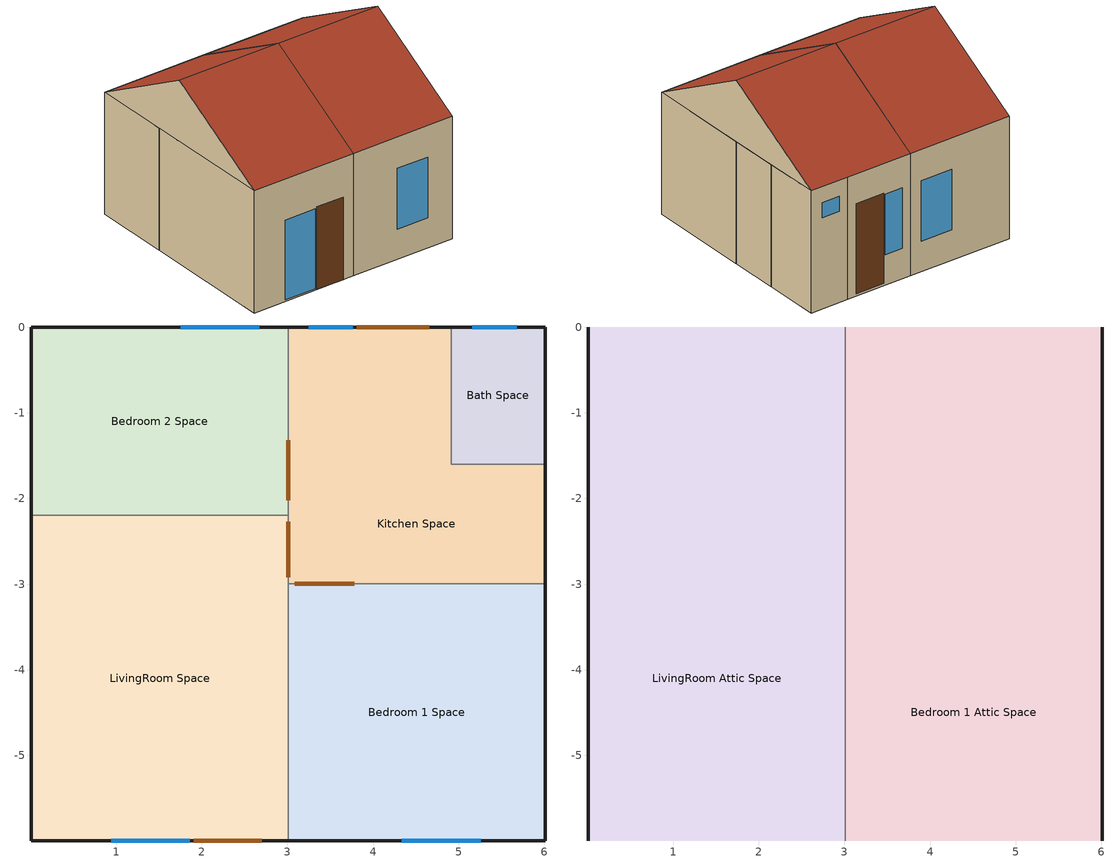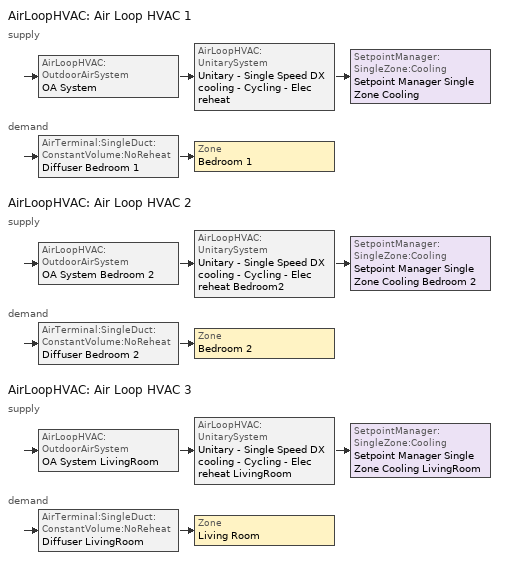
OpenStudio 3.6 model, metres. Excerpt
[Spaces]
Kitchen Space
 floor ground (GroundFloor-Const): 4.91,0 4.91,-1.6 3.01,-1.6 3.01,0 z0; 6.01,-1.6 6.01,-3 3.01,-3 3.01,-1.6 z0
 wall outside (Ext-Wall-Const): 4.91,0 3.01,0 / 6.01,-3 6.01,-1.6 z0:3.4
 wall to Bath Space (Int-Wall-Const): 6.01,-1.6 4.91,-1.6 4.91,0 z0:3.4
 wall to LivingRoom Space (Int-Wall-Const): 3.01,-2.2 3.01,-3 z0:3.4
 wall to Bedroom 2 Space (Int-Wall-Const): 3.01,0 3.01,-2.2 z0:3.4
 wall to Bedroom 1 Space (Int-Wall-Const): 3.01,-3 6.01,-3 z0:3.4
 window (Window Res Operable): 3.76,0 3.25,0 z0.84:2.53
 door (GlassDoor-Const): 4.65,0 3.81,0 z0.07:2.57
 door inside (Door-Const): 3.01,-2.27 3.01,-2.92 / 3.01,-1.32 3.01,-2.02 / 3.09,-3 3.78,-3 z0:2.1
Bath Space
 floor ground (GroundFloor-Const): 6.01,0 6.01,-1.6 4.91,-1.6 4.91,0 z0
 wall outside (Ext-Wall-Const): 6.01,-1.6 6.01,0 4.91,0 z0:3.4
 window (Window Res Operable): 5.68,0 5.16,0 z2.54:2.96
LivingRoom Space
 floor ground (Ext-Wall-Const): 3.01,-2.2 3.01,-6 0.01,-6 0.01,-2.2 z0
 wall outside (Ext-Wall-Const): 0.01,-2.2 0.01,-6 3.01,-6 z0:3.4
 wall to Bedroom 1 Space (Int-Wall-Const): 3.01,-6 3.01,-3 z0:3.4
 wall to Bedroom 2 Space (Int-Wall-Const): 3.01,-2.2 0.01,-2.2 z0:3.4
 window (Window Res Operable): 0.94,-6 1.86,-6 z0.04:2.26
 door (Door-Const): 1.9,-6 2.7,-6 z0:2.3
Bedroom 2 Space
 floor ground (GroundFloor-Const): 3.01,0 3.01,-2.2 0.01,-2.2 0.01,0 z0
 wall outside (Ext-Wall-Const): 3.01,0 0.01,0 0.01,-2.2 z0:3.4
 window (Window Res Operable): 2.67,0 1.75,0 z0.84:2.53
Bedroom 1 Space
 floor ground (GroundFloor-Const): 6.01,-3 6.01,-6 3.01,-6 3.01,-3 z0
 wall outside (Ext-Wall-Const): 3.01,-6 6.01,-6 6.01,-3 z0:3.4
 window (Window Res Operable): 4.34,-6 5.26,-6 z0.84:2.53
Bedroom 1 Attic Space
 floor to Bedroom 1 Space (Floor-Ceiling-Const): 6.01,-3 6.01,-6 3.01,-6 3.01,-3 z3.4
 floor to Kitchen Space (Floor-Ceiling-Const): 6.01,-1.6 6.01,-3 4.91,-3 4.91,-1.6 z3.4; 4.91,0 4.91,-3 3.01,-3 3.01,0 z3.4
 floor to Bath Space (Floor-Ceiling-Const): 6.01,0 6.01,-1.6 4.91,-1.6 4.91,0 z3.4
 wall outside (Ext-Wall-Const): 6.01,-3,5.1 6.01,-6,3.4 6.01,0,3.4
 wall to LivingRoom Attic Space (Int-Wall-Const): 3.01,-3,5.1 3.01,0,3.4 3.01,-6,3.4
 roof outside (Roof-Const): 6.01,-3,5.1 6.01,0,3.4 3.01,0,3.4 3.01,-3,5.1; 3.01,-3,5.1 3.01,-6,3.4 6.01,-6,3.4 6.01,-3,5.1
LivingRoom Attic Space
 floor to LivingRoom Space (Floor-Ceiling-Const): 3.01,-2.2 3.01,-6 0.01,-6 0.01,-2.2 z3.4
 floor to Bedroom 2 Space (Floor-Ceiling-Const): 3.01,0 3.01,-2.2 0.01,-2.2 0.01,0 z3.4
 wall outside (Ext-Wall-Const): 0.01,-3,5.1 0.01,0,3.4 0.01,-6,3.4
 roof outside (Roof-Const): 3.01,-3,5.1 3.01,0,3.4 0.01,0,3.4 0.01,-3,5.1; 0.01,-3,5.1 0.01,-6,3.4 3.01,-6,3.4 3.01,-3,5.1
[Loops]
AirLoopHVAC 'Air Loop HVAC 1'
 supply: AirLoopHVAC:OutdoorAirSystem 'OA System' > AirLoopHVAC:UnitarySystem 'Unitary - Single Speed DX cooling - Cycling - Elec reheat' > SetpointManager:SingleZone:Cooling 'Setpoint Manager Single Zone Cooling'
 demand: AirTerminal:SingleDuct:ConstantVolume:NoReheat 'Diffuser Bedroom 1' > Zone 'Bedroom 1'
AirLoopHVAC 'Air Loop HVAC 2'
 supply: AirLoopHVAC:OutdoorAirSystem 'OA System Bedroom 2' > AirLoopHVAC:UnitarySystem 'Unitary - Single Speed DX cooling - Cycling - Elec reheat Bedroom2' > SetpointManager:SingleZone:Cooling 'Setpoint Manager Single Zone Cooling Bedroom 2'
 demand: AirTerminal:SingleDuct:ConstantVolume:NoReheat 'Diffuser Bedroom 2' > Zone 'Bedroom 2'
AirLoopHVAC 'Air Loop HVAC 3'
 supply: AirLoopHVAC:OutdoorAirSystem 'OA System LivingRoom' > AirLoopHVAC:UnitarySystem 'Unitary - Single Speed DX cooling - Cycling - Elec reheat LivingRoom' > SetpointManager:SingleZone:Cooling 'Setpoint Manager Single Zone Cooling LivingRoom'
 demand: AirTerminal:SingleDuct:ConstantVolume:NoReheat 'Diffuser LivingRoom' > Zone 'Living Room'
[Site]
JAKARTA-SOEKARNO-HA: Latitude {deg}=-6.12; Longitude {deg}=106.65; Time Zone {hr}=7; Elevation {m}=8; Terrain=Suburbs
[Building]
Building: North Axis {deg}=0
[ClimateZones]
Climate Zone Institution Name 1=ASHRAE; Climate Zone Document Name 1=ANSI/ASHRAE Standard 169; Climate Zone Document Year 1=2006; Climate Zone Institution Name 2=CEC; Climate Zone Document Name 2=California Climate Zone Descriptions; Climate Zone Document Year 2=1995
[SizingPeriod:DesignDay] Barometric Pressure {Pa}=101229; Rain Indicator=No; Snow Indicator=No; Day of Month=21; Daylight Saving Time Indicator=No; Humidity Condition Type=Wetbulb; Dry-Bulb Temperature Range Modifier Type=DefaultMultipliers
Name | Maximum Dry-Bulb Temperature {C} | Daily Dry-Bulb Temperature Range {deltaC} | Wind Speed {m/s} | Wind Direction {deg} | Month | Day Type | Wetbulb or DewPoint at Maximum Dry-Bulb {C} | Solar Model Indicator | ASHRAE Clear Sky Optical Depth for Beam Irradiance | ASHRAE Clear Sky Optical Depth for Diffuse Irradiance | Sky Clearness
Jakarta Soekarno Ha Ann Clg .4% Condns DB=>MWB | 33.8 | 7.6 | 5.1 | 50 | 5 | SummerDesignDay | 25.7 | ASHRAETau | 0.531 | 1.947
Jakarta Soekarno Ha Ann Htg 99.6% Condns DB | 22 | 0 | 1.1 | 190 | 2 | WinterDesignDay | 22 | ASHRAEClearSky |  |  | 0
[Material]
Name | Roughness | Thickness {m} | Conductivity {W/m-K} | Density {kg/m3} | Specific Heat {J/kg-K} | Thermal Absorptance | Solar Absorptance | Visible Absorptance
Plaster board | MediumSmooth | 0.0095 | 0.58 | 800 | 1090 | 0.9 | 0.6 | 0.6
M01 100mm brick | MediumRough | 0.1016 | 0.89 | 1920 | 790
M14a 100mm heavyweight concrete | MediumRough | 0.1016 | 1.95 | 2240 | 900
Metal Decking | MediumSmooth | 0.0015 | 45 | 7680 | 418.4 |  |  | 0.3
Wood | Rough | 0.035 | 0.19 | 700 | 2390 |  | 0.5 | 0.5
Clay tile natural red | MediumSmooth | 0.05 | 1 | 2300 | 950 |  | 0.9
Roof Insulation | MediumRough | 0.1 | 0.049 | 265 | 836.8 | 0.9 | 0.7 | 0.7
Wall Insulation | MediumRough | 0.1 | 0.0432 | 91 | 837 | 0.9 | 0.5 | 0.5
G01a 19mm gypsum board 1 | MediumSmooth | 0.019 | 0.16 | 800 | 1090 | 0.9 | 0.4 | 0.4
[Material:NoMass]
Aluminum Radiant Panel: Roughness=MediumSmooth; Thermal Resistance {m2-K/W}=0.1; Thermal Absorptance=0.04; Solar Absorptance=0.1; Visible Absorptance=0.1
[WindowMaterial:Glazing]
CLEAR 6MM: Optical Data Type=SpectralAverage; Thickness {m}=0.006; Solar Transmittance at Normal Incidence=0.775; Front Side Solar Reflectance at Normal Incidence=0.071; Back Side Solar Reflectance at Normal Incidence=0.071; Visible Transmittance at Normal Incidence=0.881; Front Side Visible Reflectance at Normal Incidence=0.08; Back Side Visible Reflectance at Normal Incidence=0.08; Infrared Transmittance at Normal Incidence=0; Front Side Infrared Hemispherical Emissivity=0.84; Back Side Infrared Hemispherical Emissivity=0.84; Conductivity {W/m-K}=0.9; Dirt Correction Factor for Solar and Visible Transmittance=1
[Construction]
Roof-Const: Clay tile natural red, Metal Decking, Roof Insulation, Aluminum Radiant Panel
GroundFloor-Const: M14a 100mm heavyweight concrete
Floor-Ceiling-Const: G01a 19mm gypsum board 1
Int-Wall-Const: Plaster board, M01 100mm brick, Plaster board
Ext-Wall-Const: M01 100mm brick, Wall Insulation, Plaster board
Window Res Operable: Res Operable Assembly Window
Door-Const: Wood
GlassDoor-Const: CLEAR 6MM
[WindowMaterial:SimpleGlazingSystem]
Res Operable Assembly Window: U-Factor {W/m2-K}=4.98; Solar Heat Gain Coefficient=0.684; Visible Transmittance=0.711
[Space] Part of Total Floor Area=Yes
Name | Thermal Zone
Bedroom 1 Attic Space | Bedroom 1 Attic
Kitchen Space | kitchen
Bath Space | Bath
Bedroom 1 Space | Bedroom 1
LivingRoom Attic Space | Living Room Attic
LivingRoom Space | Living Room
Bedroom 2 Space | Bedroom 2
[ThermalZone] Use Ideal Air Loads=No
Name | Multiplier | Volume {m3} | Zone Inside Convection Algorithm | Thermostat
Bath | 1 | 3.0715 | TARP
Bedroom 1 | 1 | 23.5676 | TARP | Thermostat Setpoint Dual Setpoint 1
Bedroom 2 | 1 | 16.3811 | TARP | Thermostat Setpoint Dual Setpoint 2
Living Room |  |  |  | Thermostat Setpoint Dual Setpoint 3
kitchen; Bedroom 1 Attic; Living Room Attic
[Sizing:Zone] Zone Cooling Design Supply Air Temperature Input Method=SupplyAirTemperature; Zone Cooling Design Supply Air Temperature {C}=14; Zone Cooling Design Supply Air Temperature Difference {deltaC}=11.11; Zone Heating Design Supply Air Temperature Input Method=SupplyAirTemperature; Zone Heating Design Supply Air Temperature {C}=40; Zone Heating Design Supply Air Temperature Difference {deltaC}=11.11; Zone Cooling Design Supply Air Humidity Ratio {kg-H2O/kg-air}=0.0085; Zone Heating Design Supply Air Humidity Ratio {kg-H2O/kg-air}=0.008; Cooling Design Air Flow Method=DesignDay; Heating Design Air Flow Method=DesignDay; Account for Dedicated Outdoor Air System=No; Dedicated Outdoor Air System Control Strategy=NeutralSupplyAir; Dedicated Outdoor Air Low Setpoint Temperature for Design {C}=autosize; Dedicated Outdoor Air High Setpoint Temperature for Design {C}=autosize; Zone Load Sizing Method=Sensible Load Only No Latent Load; Zone Latent Cooling Design Supply Air Humidity Ratio Input Method=HumidityRatioDifference; Zone Cooling Design Supply Air Humidity Ratio Difference {kgWater/kgDryAir}=0.005; Zone Latent Heating Design Supply Air Humidity Ratio Input Method=HumidityRatioDifference; Zone Humidification Design Supply Air Humidity Ratio Difference {kgWater/kgDryAir}=0.005
Bath; Bedroom 1; Bedroom 2; Living Room; kitchen; Bedroom 1 Attic; Living Room Attic
[Zone equipment]
Bath: Zone Exhaust Fan
Bedroom 1: Diffuser Bedroom 1
Bedroom 2: Diffuser Bedroom 2
Living Room: Diffuser LivingRoom
[SpaceInfiltration:DesignFlowRate] Design Flow Rate Calculation Method=Flow/Space; Constant Term Coefficient=1; Temperature Term Coefficient=0; Velocity Term Coefficient=0; Velocity Squared Term Coefficient=0
Name | Space or SpaceType | Design Flow Rate {m3/s}
Kitchen Infiltration | Kitchen Space | 0.003776
Bath Infiltration | Bath Space | 0.000597
Bedroom 1 Infiltration | Bedroom 1 Space | 0.004583
LivingRoom Attic Infiltration | LivingRoom Attic Space | 0.001662
LivingRoom Infiltration | LivingRoom Space | 0.00598
Bedroom 2 Infiltration | Bedroom 2 Space | 0.003185
Bedroom 1 Attic Infiltration | Bedroom 1 Attic Space | 0.001662
[People:Definition] Number of People Calculation Method=People; Fraction Radiant=0.3
Name | Number of People {people} | Carbon Dioxide Generation Rate {m3/s-W} | Enable ASHRAE 55 Comfort Warnings | Mean Radiant Temperature Calculation Type
People Bedroom Definition | 2 | 3.82e-08 | Yes | ZoneAveraged
People LivingRoom Definition; People Cafe Definition | 3 | 3.82e-08 | Yes | ZoneAveraged
People Bath Definition | 1 | 3.82e-08 | Yes | ZoneAveraged
People Small Bedroom Definition | 1
[Lights:Definition] Design Level Calculation Method=Watts/Area; Fraction Radiant=0.42; Fraction Visible=0.18; Return Air Fraction=0
Name | Watts per Space Floor Area {W/m2}
LivingRoom General lighting Definition; Bath General lighting Definition; Cafe General lighting Definition | 5
Bedroom General lighting Definition | 3
[Lights] Fraction Replaceable=1
Name | Lights Definition | Space or SpaceType | Schedule
Bath General lighting | Bath General lighting Definition | Bath Space | Ltg-Sch-Bath
Bedroom 1 General lighting | Bedroom General lighting Definition | Bedroom 1 Space | Ltg-Sch-Bedroom
Bedroom 2 General lighting | Bedroom General lighting Definition | Bedroom 2 Space | Ltg-Sch-Bedroom
Kitchen General lighting | Cafe General lighting Definition | Kitchen Space | Ltg-Sch-Kitchen
LivingRoom General lighting | LivingRoom General lighting Definition | LivingRoom Space | Ltg-Sch-LivingRoom
[People] Work Efficiency Schedule=Work efficiency; Multiplier=1
Name | People Definition | Space or SpaceType | Number of People Schedule | Activity Level Schedule | Clothing Insulation Schedule | Air Velocity Schedule
People Bedroom 1 | People Bedroom Definition | Bedroom 1 Space | Occ-Sch-Bedroom | Activity Schedule Bedroom | Clothing Schedule Bedroom | Air Velocity Bedroom
People Kitchen | People Cafe Definition | Kitchen Space | Occ-Sch-Kitchen | Activity Schedule Kitchen | Clothing Schedule Kitchen | Air Velocity Others
People LivingRoom | People LivingRoom Definition | LivingRoom Space | Occ-Sch-LivingRoom | Activity Schedule LivingRoom | Clothing Schedule LivingRoom | Air Velocity LivingRoom
People Bath | People Bath Definition | Bath Space | Occ-Sch-Bath | Activity Schedule Bath | Clothing Schedule Bath | Air Velocity Others
People Bedroom 2 | People Small Bedroom Definition | Bedroom 2 Space | Occ-Sch-Bedroom | Activity Schedule Bedroom | Clothing Schedule Bedroom | Air Velocity Bedroom
[Fan:ZoneExhaust]
Zone Exhaust Fan: Fan Total Efficiency=0.6; Pressure Rise {Pa}=0; System Availability Manager Coupling Mode=Decoupled
[ThermostatSetpoint:DualSetpoint] Heating Setpoint Temperature Schedule=heating_sch; Cooling Setpoint Temperature Schedule=cooling_sch
Thermostat Setpoint Dual Setpoint 1; Thermostat Setpoint Dual Setpoint 2; Thermostat Setpoint Dual Setpoint 3
[AirLoopHVAC] Design Supply Air Flow Rate {m3/s}=autosize; Design Return Air Flow Fraction of Supply Air Flow=1
Name | Availability Schedule
Air Loop HVAC 1 | Always On Discrete
Air Loop HVAC 2 | Always On Discrete 1
Air Loop HVAC 3 | Always On Discrete 2
[Sizing:System] Central Heating Maximum System Air Flow Ratio=0.3; Preheat Design Temperature {C}=7; Preheat Design Humidity Ratio {kg-H2O/kg-Air}=0.008; Precool Design Temperature {C}=12.8; Precool Design Humidity Ratio {kg-H2O/kg-Air}=0.008; Central Cooling Design Supply Air Temperature {C}=12.8; Central Heating Design Supply Air Temperature {C}=16.7; 100% Outdoor Air in Cooling=Yes; 100% Outdoor Air in Heating=Yes; Central Cooling Design Supply Air Humidity Ratio {kg-H2O/kg-Air}=0.0085; Zone Maximum Outdoor Air Fraction=1; Cooling Supply Air Flow Rate Per Floor Area {m3/s-m2}=0.00996765; Cooling Fraction of Autosized Cooling Supply Air Flow Rate=1; Cooling Supply Air Flow Rate Per Unit Cooling Capacity {m3/s-W}=3.94755e-05; Heating Supply Air Flow Rate Per Floor Area {m3/s-m2}=0.00996765; Heating Fraction of Autosized Heating Supply Air Flow Rate=1; Heating Fraction of Autosized Cooling Supply Air Flow Rate=1; Heating Supply Air Flow Rate Per Unit Heating Capacity {m3/s-W}=3.15882e-05; Cooling Design Capacity Method=CoolingDesignCapacity; Cooling Design Capacity {W}=autosize; Cooling Design Capacity Per Floor Area {W/m2}=234.7; Fraction of Autosized Cooling Design Capacity=1; Heating Design Capacity Method=HeatingDesignCapacity; Heating Design Capacity {W}=autosize; Heating Design Capacity Per Floor Area {W/m2}=157; Fraction of Autosized Heating Design Capacity=1; Central Cooling Capacity Control Method=OnOff; Occupant Diversity=autosize
Air Loop HVAC 1; Air Loop HVAC 2; Air Loop HVAC 3
[AirLoopHVAC:OutdoorAirSystem]
Name | Controller
OA System | Outdoor Air Controller
OA System Bedroom 2 | Outdoor Air Controller Bedroom 2
OA System LivingRoom | Outdoor Air Controller LivingRoom
[Controller:OutdoorAir] Minimum Outdoor Air Flow Rate {m3/s}=Autosize; Maximum Outdoor Air Flow Rate {m3/s}=Autosize; Economizer Control Type=NoEconomizer; Economizer Control Action Type=ModulateFlow; Economizer Maximum Limit Dry-Bulb Temperature {C}=28; Economizer Maximum Limit Enthalpy {J/kg}=64000; Economizer Minimum Limit Dry-Bulb Temperature {C}=-100; Lockout Type=NoLockout; Minimum Limit Type=FixedMinimum; High Humidity Control=No; Heat Recovery Bypass Control Type=BypassWhenOAFlowGreaterThanMinimum
Name | Controller Mechanical Ventilation
Outdoor Air Controller | Controller Mechanical Ventilation 1
Outdoor Air Controller Bedroom 2 | Controller Mechanical Ventilation 2
Outdoor Air Controller LivingRoom | Controller Mechanical Ventilation 3
[Controller:MechanicalVentilation] Availability Schedule=Always On Discrete hvac_library; System Outdoor Air Method=ZoneSum
Controller Mechanical Ventilation 1; Controller Mechanical Ventilation 2; Controller Mechanical Ventilation 3
[AirTerminal:SingleDuct:ConstantVolume:NoReheat] Availability Schedule=Always On Discrete hvac_library; Maximum Air Flow Rate {m3/s}=AutoSize
Diffuser Bedroom 1; Diffuser Bedroom 2; Diffuser LivingRoom
[AirLoopHVAC:UnitarySystem] Dehumidification Control Type=None; Fan Placement=BlowThrough; DX Heating Coil Sizing Ratio=1; Use DOAS DX Cooling Coil=No; DOAS DX Cooling Coil Leaving Minimum Air Temperature {C}=2; Latent Load Control=SensibleOnlyLoadControl; Supply Air Flow Rate During Cooling Operation {m3/s}=autosize; Supply Air Flow Rate During Heating Operation {m3/s}=autosize; Supply Air Flow Rate When No Cooling or Heating is Required {m3/s}=autosize; Maximum Supply Air Temperature {C}=80; Maximum Outdoor Dry-Bulb Temperature for Supplemental Heater Operation {C}=21; Maximum Cycling Rate {cycles/hr}=2.5; Heat Pump Time Constant {s}=60; Fraction of On-Cycle Power Use=0.01; Heat Pump Fan Delay Time {s}=60; Ancilliary On-Cycle Electric Power {W}=0; Ancilliary Off-Cycle Electric Power {W}=0; Maximum Temperature for Heat Recovery {C}=80
Name | Controlling Zone or Thermostat Location | Supply Fan | Cooling Coil | Supplemental Heating Coil | Availability Schedule
Unitary - Single Speed DX cooling - Cycling - Elec reheat | Bedroom 1 | Fan On Off 8 | 1 Spd DX Clg Coil 7 | Elec Htg Coil 15
Unitary - Single Speed DX cooling - Cycling - Elec reheat Bedroom2 | Bedroom 2 | Fan On Off 9 | 1 Spd DX Clg Coil 8 | Elec Htg Coil 16 | cooling_avail_sch
Unitary - Single Speed DX cooling - Cycling - Elec reheat LivingRoom | Living Room | Fan On Off 10 | 1 Spd DX Clg Coil 9 | Elec Htg Coil 17 | Off
[Fan:OnOff] Availability Schedule=Always On Discrete hvac_library; Fan Total Efficiency=0.6; Pressure Rise {Pa}=300; Maximum Flow Rate {m3/s}=autosize; Motor Efficiency=0.8; Motor In Airstream Fraction=1; Fan Power Ratio Function of Speed Ratio Curve=Fan On Off Power Curve 3; Fan Efficiency Ratio Function of Speed Ratio Curve=Fan On Off Efficiency Curve 5
Fan On Off 8; Fan On Off 9; Fan On Off 10
[Coil:Cooling:DX:SingleSpeed] Availability Schedule=Always On Discrete hvac_library; Rated Total Cooling Capacity {W}=autosize; Rated Sensible Heat Ratio=autosize; Rated COP {W/W}=3; Rated Air Flow Rate {m3/s}=autosize; Rated Evaporator Fan Power Per Volume Flow Rate 2017 {W/(m3/s)}=773.3; Rated Evaporator Fan Power Per Volume Flow Rate 2023 {W/(m3/s)}=934.4; Total Cooling Capacity Function of Temperature Curve=Curve Biquadratic 19; Total Cooling Capacity Function of Flow Fraction Curve=Curve Quadratic 9; Energy Input Ratio Function of Temperature Curve=Curve Biquadratic 11; Energy Input Ratio Function of Flow Fraction Curve=Curve Quadratic 8; Part Load Fraction Correlation Curve=Curve Quadratic 18; Minimum Outdoor Dry-Bulb Temperature for Compressor Operation {C}=-25; Nominal Time for Condensate Removal to Begin {s}=0; Ratio of Initial Moisture Evaporation Rate and Steady State Latent Capacity=0; Maximum Cycling Rate {cycles/hr}=0; Latent Capacity Time Constant {s}=0; Condenser Type=AirCooled; Evaporative Condenser Effectiveness=0; Evaporative Condenser Air Flow Rate {m3/s}=Autosize; Evaporative Condenser Pump Rated Power Consumption {W}=Autosize; Crankcase Heater Capacity {W}=0; Maximum Outdoor Dry-Bulb Temperature for Crankcase Heater Operation {C}=0; Basin Heater Capacity {W/K}=0; Basin Heater Setpoint Temperature {C}=10
1 Spd DX Clg Coil 7; 1 Spd DX Clg Coil 8; 1 Spd DX Clg Coil 9
[Coil:Heating:Electric] Availability Schedule=Always On Discrete hvac_library
Elec Htg Coil 15; Elec Htg Coil 16; Elec Htg Coil 17
[SetpointManager:SingleZone:Cooling] Control Variable=Temperature; Minimum Supply Air Temperature {C}=-99; Maximum Supply Air Temperature {C}=99
Name | Control Zone
Setpoint Manager Single Zone Cooling | Bedroom 1
Setpoint Manager Single Zone Cooling Bedroom 2 | Bedroom 2
Setpoint Manager Single Zone Cooling LivingRoom | Living Room
[ElectricEquipment:Definition]
Name | Design Level Calculation Method | Watts per Space Floor Area {W/m2} | Fraction Latent | Fraction Radiant | Fraction Lost | Design Level {W}
Bedroom Electric Equipment Definition | Watts/Area | 10 | 0.06 | 0.41 | 0.25
LivingRoom Electric Equipment Definition | Watts/Area | 15 |  | 0.5
Small Bedroom Electric Equipment Definition | Watts/Area | 5 | 0.06 | 0.41 | 0.25
Kitchen Electric Equipment Definition | EquipmentLevel |  |  | 1 |  | 90
[ElectricEquipment]
Name | Electric Equipment Definition | Space or SpaceType | Schedule
LivingRoom MiscPlugLoad | LivingRoom Electric Equipment Definition | LivingRoom Space | Equip-Sch-LivingRoom
Bedroom 1 MiscPlugLoad | Bedroom Electric Equipment Definition | Bedroom 1 Space | Equip-Sch-Bedroom
Bedroom 2 MiscPlugLoad | Small Bedroom Electric Equipment Definition | Bedroom 2 Space | Equip-Sch-Bedroom
Kitchen Refrigerator | Kitchen Electric Equipment Definition | Kitchen Space | Equip-Sch-Kitchen
[Schedule:Compact]
Off; Work efficiency: Through: 12/31, For: AllDays, Until: 24:00, 0
cooling_sch: Through: 12/31, For: SummerDesignDay, Until: 24:00, 25, For: AllOtherDays, Until: 5:30, 25, Until: 21:00, 30, Until: 24:00, 25
heating_sch: Through: 12/31, For: AllDays, Until: 24:00, -50
cooling_avail_sch: Through: 12/31, For: AllDays, Until: 24:00, 1
Activity Schedule Kitchen: Through: 12/31, For: AllDays, Until: 24:00, 117
Clothing Schedule Kitchen; Clothing Schedule Bath; Clothing Schedule Bedroom; Clothing Schedule LivingRoom: Through: 4/1, For: AllDays, Until: 24:00, .5, Through: 9/30, For: AllDays, Until: 24:00, 1, Through: 12/31, For: AllDays, Until: 24:00, .5
Activity Schedule Bath: Through: 12/31, For: AllDays, Until: 24:00, 108
Activity Schedule Bedroom: Through: 12/31, For: AllDays, Until: 24:00, 72
Activity Schedule LivingRoom: Through: 12/31, For: AllDays, Until: 24:00, 110
Air Velocity Bedroom; Air Velocity LivingRoom; Air Velocity Others: Through: 12/31, For: AllDays, Until: 24:00, 0.137
Occ-Sch-Bedroom: Through: 31 Dec, For: Weekdays, Until: 05:00, 1, Until: 06:00, 0.8, Until: 08:00, 0.75, Until: 09:00, 0.5, Until: 15:00, 0.43, Until: 18:00, 0.5, Until: 21:00, 0.75, Until: 24:00, 0.8, For: Saturday, Until: 07:00, 1, Until: 08:00, 0.8, Until: 09:00, 0.75, Until: 10:00, 0.5, Until: 15:00, 0.43, Until: 18:00, 0.5, Until: 21:00, 0.75, Until: 24:00, 0.8, For: Sunday Holidays, Until: 07:00, 1, Until: 08:00, 0.8, Until: 09:00, 0.75, Until: 10:00, 0.5, Until: 15:00, 0.43, Until: 18:00, 0.5, Until: 21:00, 0.75, Until: 24:00, 0.8, For: SummerDesignDay, Until: 24:00, 1, For: AllOtherDays, Until: 24:00, 0
Occ-Sch-LivingRoom: Through: 31 Dec, For: Weekdays SummerDesignDay, Until: 07:00, 0, Until: 09:00, 0.5, Until: 18:00, 0, Until: 20:00, 0.5, Until: 24:00, 0, For: Weekends, Until: 09:00, 0, Until: 11:00, 0.5, Until: 13:00, 0, Until: 14:00, 0.5, Until: 18:00, 0, Until: 21:00, 0.5, Until: 24:00, 0, For: Holidays, Until: 24:00, 0, For: WinterDesignDay AllOtherDays, Until: 24:00, 0
Occ-Sch-Bath: Through: 31 Dec, For: Weekdays SummerDesignDay, Until: 07:00, 0, Until: 09:00, 0.1, Until: 18:00, 0, Until: 22:00, 0.1, Until: 23:00, 0.05, Until: 24:00, 0, For: Weekends, Until: 09:00, 0, Until: 10:00, 0.1, Until: 12:00, 0, Until: 13:00, 0.1, Until: 15:00, 0, Until: 16:00, 0.1, Until: 18:00, 0, Until: 23:00, 0.1, Until: 24:00, 0, For: Holidays, Until: 24:00, 0, For: WinterDesignDay AllOtherDays, Until: 24:00, 0
Occ-Sch-Kitchen: Through: 31 Dec, For: Weekdays SummerDesignDay, Until: 05:00, 0, Until: 07:00, 0.05, Until: 08:00, 0.1, Until: 09:00, 0.2, Until: 10:00, 0.1, Until: 16:00, 0.05, Until: 23:00, 0.1, Until: 24:00, 0.05, For: Weekends, Until: 07:00, 0, Until: 09:00, 0.05, Until: 23:00, 0.1, Until: 24:00, 0.05, For: Holidays, Until: 07:00, 0, Until: 09:00, 0.05, Until: 23:00, 0.1, Until: 24:00, 0.05, For: WinterDesignDay AllOtherDays, Until: 24:00, 0
Ltg-Sch-Bedroom: Through: 31 Dec, For: Weekdays, Until: 06:00, 0, Until: 22:00, 1, Until: 23:00, 0.8, Until: 24:00, 0.2, For: Saturday, Until: 07:00, 0, Until: 22:00, 1, Until: 23:00, 0.8, Until: 24:00, 0.2, For: Sunday Holidays, Until: 07:00, 0, Until: 22:00, 1, Until: 23:00, 0.8, Until: 24:00, 0.2, For: SummerDesignDay, Until: 24:00, 1, For: AllOtherDays, Until: 24:00, 0
Ltg-Sch-Bath: Through: 31 Dec, For: Weekdays SummerDesignDay, Until: 07:00, 0, Until: 09:00, 1, Until: 18:00, 0, Until: 23:00, 1, Until: 24:00, 0, For: Weekends, Until: 09:00, 0, Until: 10:00, 1, Until: 12:00, 0, Until: 13:00, 1, Until: 15:00, 0, Until: 16:00, 1, Until: 18:00, 0, Until: 23:00, 1, Until: 24:00, 0, For: Holidays, Until: 24:00, 0, For: WinterDesignDay AllOtherDays, Until: 24:00, 0
Ltg-Sch-LivingRoom: Through: 31 Dec, For: Weekdays SummerDesignDay, Until: 07:00, 0, Until: 09:00, 1, Until: 18:00, 0, Until: 20:00, 1, Until: 24:00, 0, For: Weekends, Until: 09:00, 0, Until: 11:00, 1, Until: 13:00, 0, Until: 14:00, 1, Until: 18:00, 0, Until: 21:00, 1, Until: 24:00, 0, For: Holidays, Until: 24:00, 0, For: WinterDesignDay AllOtherDays, Until: 24:00, 0
Ltg-Sch-Kitchen: Through: 31 Dec, For: Weekdays SummerDesignDay, Until: 18:00, 0, Until: 23:00, 1, Until: 24:00, 0, For: Weekends, Until: 10:00, 0, Until: 24:00, 1, For: Holidays, Until: 24:00, 0, For: WinterDesignDay AllOtherDays, Until: 24:00, 0
Equip-Sch-Bedroom: Through: 31 Dec, For: Weekdays SummerDesignDay, Until: 07:00, 0.05, Until: 09:00, 1, Until: 18:00, 0.05, Until: 23:00, 1, Until: 24:00, 0.05, For: Weekends, Until: 07:00, 0.05, Until: 09:00, 1, Until: 18:00, 0.05, Until: 23:00, 1, Until: 24:00, 0.05, For: Holidays, Until: 24:00, 0.05, For: WinterDesignDay AllOtherDays, Until: 24:00, 0
Equip-Sch-Kitchen: Through: 31 Dec, For: AllDays, Until: 01:00, 0.8, Until: 02:00, 0.782696, Until: 03:00, 0.765594, Until: 04:00, 0.742857, Until: 05:00, 0.731388, Until: 06:00, 0.731388, Until: 07:00, 0.75996, Until: 08:00, 0.8, Until: 09:00, 0.817103, Until: 10:00, 0.828571, Until: 11:00, 0.8, Until: 12:00, 0.8, Until: 13:00, 0.839839, Until: 14:00, 0.839839, Until: 15:00, 0.828571, Until: 16:00, 0.839839, Until: 17:00, 0.885714, Until: 18:00, 0.971429, Until: 19:00, 1, Until: 20:00, 0.971429, Until: 21:00, 0.942857, Until: 22:00, 0.925553, Until: 23:00, 0.885714, Until: 24:00, 0.828571
Equip-Sch-LivingRoom: Through: 31 Dec, For: Weekdays SummerDesignDay, Until: 05:00, 0.05, Until: 24:00, 1, For: Weekends, Until: 07:00, 0.05, Until: 24:00, 1, For: Holidays, Until: 07:00, 0.05, Until: 24:00, 1, For: WinterDesignDay AllOtherDays, Until: 24:00, 0
[Schedule:Constant] Value=1
Always On Discrete; Always On Discrete hvac_library; Always On Discrete 1; Always On Discrete 2
[Curve:Exponent]
Fan On Off Power Curve 3: Coefficient1 Constant=1; Coefficient2 Constant=0; Coefficient3 Constant=0; Minimum Value of x=0; Maximum Value of x=1
[Curve:Cubic]
Fan On Off Efficiency Curve 5: Coefficient1 Constant=1; Coefficient2 x=0; Coefficient3 x**2=0; Coefficient4 x**3=0; Minimum Value of x=0; Maximum Value of x=1
[Curve:Biquadratic] Minimum Value of x=17; Maximum Value of x=22; Minimum Value of y=13; Maximum Value of y=46
Name | Coefficient1 Constant | Coefficient2 x | Coefficient3 x**2 | Coefficient4 y | Coefficient5 y**2 | Coefficient6 x*y
Curve Biquadratic 19 | 0.766956 | 0.0107756 | -4.14703e-05 | 0.00134961 | -0.000261144 | 0.000457488
Curve Biquadratic 11 | 0.297145 | 0.0430933 | -0.000748766 | 0.00597727 | 0.000482112 | -0.000956448
[Curve:Quadratic]
Name | Coefficient1 Constant | Coefficient2 x | Coefficient3 x**2 | Minimum Value of x | Maximum Value of x
Curve Quadratic 9 | 0.8 | 0.2 | 0 | 0.5 | 1.5
Curve Quadratic 8 | 1.156 | -0.1816 | 0.0256 | 0.5 | 1.5
Curve Quadratic 18 | 0.75 | 0.25 | 0 | 0 | 1
